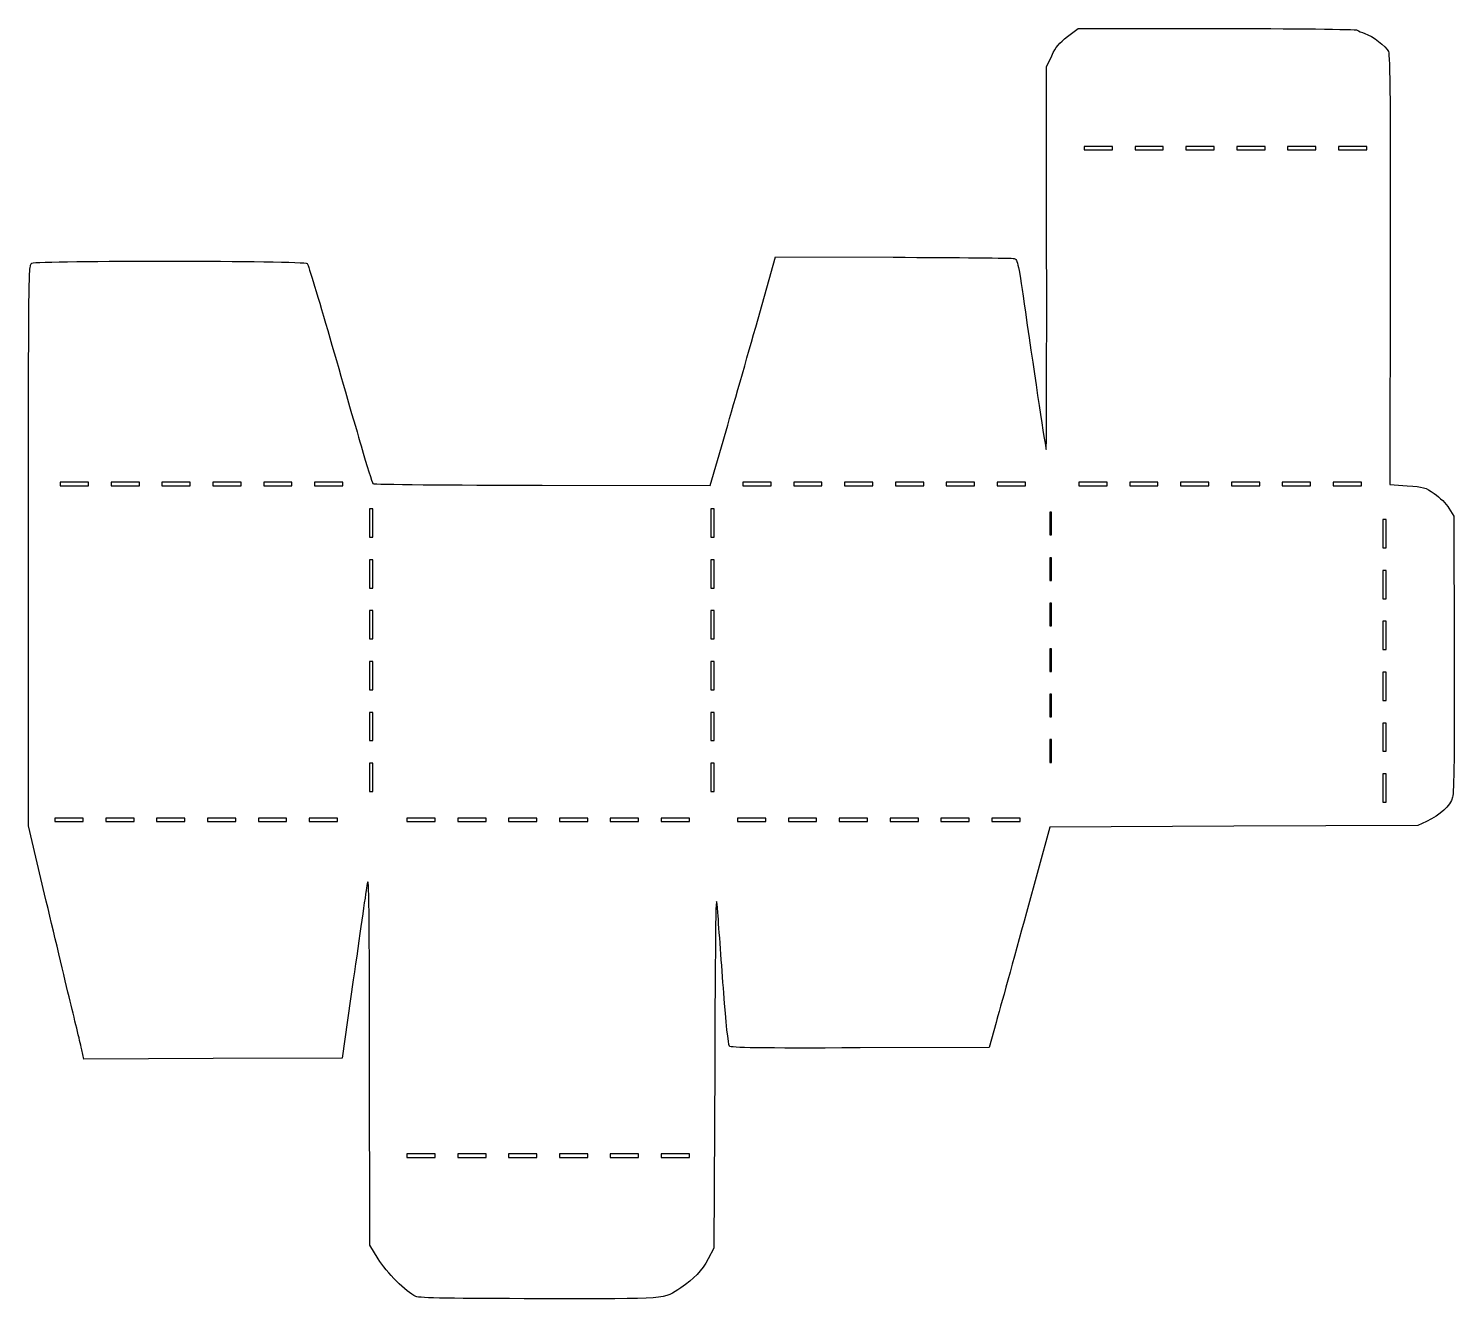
# Model space of a CAD drawing. Header units: centimetres. Extents: x -9.9 to 10, y -8.9 to 8.9.
import ezdxf

# ---------------------------------------------------------------- set-up
doc = ezdxf.new("R2010")
doc.units = ezdxf.units.CM
doc.header["$MEASUREMENT"] = 0
doc.layers.add('Layer 1', color=7, linetype='Continuous')

msp = doc.modelspace()

# ---------------------------------------------------------------- linework, layer by layer
at = {"layer": 'Layer 1', "color": 40, "lineweight": 25}
for points, knots in [([(6.63492, 8.86688), (6.63492, 8.86688), (4.69933, 8.86606), (4.69933, 8.86606), (4.69933, 8.86606), (4.69933, 8.86606), (4.5505, 8.75361), (4.5505, 8.75361), (4.5505, 8.75361), (4.4337, 8.66542), (4.38672, 8.60844), (4.32974, 8.48737), (4.32974, 8.48737), (4.32974, 8.48737), (4.25781, 8.33358), (4.25781, 8.33358), (4.25781, 8.33358), (4.25781, 8.33358), (4.25946, 5.64228), (4.25946, 5.64228), (4.25946, 5.64228), (4.26073, 4.16206), (4.2578, 2.96771), (4.25202, 2.98817), (4.25202, 2.98817), (4.23866, 3.03546), (4.10084, 3.9503), (3.96346, 4.90558), (3.96346, 4.90558), (3.86624, 5.58152), (3.85309, 5.64567), (3.80719, 5.65633), (3.80719, 5.65633), (3.77959, 5.66274), (3.01911, 5.67039), (2.11716, 5.67369), (2.11716, 5.67369), (2.11716, 5.67369), (0.47674, 5.67948), (0.47674, 5.67948), (0.47674, 5.67948), (0.47674, 5.67948), (0.19976, 4.6997), (0.19976, 4.6997), (0.19976, 4.6997), (0.04711, 4.16082), (-0.15845, 3.44333), (-0.25665, 3.10476), (-0.25665, 3.10476), (-0.25665, 3.10476), (-0.43524, 2.48877), (-0.43524, 2.48877), (-0.43524, 2.48877), (-0.43524, 2.48877), (-2.77846, 2.49125), (-2.77846, 2.49125), (-2.77846, 2.49125), (-4.06733, 2.49251), (-5.13067, 2.50273), (-5.14152, 2.51358), (-5.14152, 2.51358), (-5.15236, 2.52443), (-5.22728, 2.76071), (-5.30771, 3.03944), (-5.30771, 3.03944), (-5.38814, 3.31816), (-5.58421, 3.99834), (-5.74344, 4.55087), (-5.74344, 4.55087), (-5.90268, 5.10339), (-6.04434, 5.56982), (-6.05846, 5.58688), (-6.05846, 5.58688), (-6.09202, 5.6274), (-9.82445, 5.63221), (-9.89988, 5.59184), (-9.89988, 5.59184), (-9.94701, 5.56662), (-9.94784, 5.49684), (-9.94784, 1.65037), (-9.94784, 1.65037), (-9.94784, 1.65037), (-9.94784, -2.26629), (-9.94784, -2.26629), (-9.94784, -2.26629), (-9.94784, -2.26629), (-9.72294, -3.21713), (-9.72294, -3.21713), (-9.72294, -3.21713), (-9.59934, -3.74009), (-9.43926, -4.41355), (-9.36658, -4.71368), (-9.36658, -4.71368), (-9.2939, -5.01382), (-9.22026, -5.31749), (-9.2037, -5.3892), (-9.2037, -5.3892), (-9.2037, -5.3892), (-9.17393, -5.51983), (-9.17393, -5.51983), (-9.17393, -5.51983), (-9.17393, -5.51983), (-7.37229, -5.51322), (-7.37229, -5.51322), (-7.37229, -5.51322), (-7.37229, -5.51322), (-5.57064, -5.50743), (-5.57064, -5.50743), (-5.57064, -5.50743), (-5.57064, -5.50743), (-5.41602, -4.41603), (-5.41602, -4.41603), (-5.41602, -4.41603), (-5.331, -3.81575), (-5.24582, -3.22416), (-5.22668, -3.10138), (-5.22668, -3.10138), (-5.19552, -2.90151), (-5.19156, -3.15248), (-5.18865, -5.49834), (-5.18865, -5.49834), (-5.18865, -5.49834), (-5.18534, -8.11854), (-5.18534, -8.11854), (-5.18534, -8.11854), (-5.18534, -8.11854), (-5.06876, -8.30871), (-5.06876, -8.30871), (-5.06876, -8.30871), (-4.95204, -8.49973), (-4.67796, -8.77456), (-4.5429, -8.83539), (-4.5429, -8.83539), (-4.496, -8.85652), (-4.02644, -8.86452), (-2.81318, -8.86599), (-2.81318, -8.86599), (-0.98094, -8.8682), (-1.08925, -8.87669), (-0.84535, -8.71302), (-0.84535, -8.71302), (-0.66384, -8.59123), (-0.54781, -8.46904), (-0.46418, -8.31036), (-0.46418, -8.31036), (-0.46418, -8.31036), (-0.38563, -8.16153), (-0.38563, -8.16153), (-0.38563, -8.16153), (-0.38563, -8.16153), (-0.37323, -5.60665), (-0.37323, -5.60665), (-0.37323, -5.60665), (-0.36195, -3.28283), (-0.35779, -3.0899), (-0.32941, -3.47345), (-0.32941, -3.47345), (-0.31225, -3.70537), (-0.27487, -4.21325), (-0.2459, -4.60206), (-0.2459, -4.60206), (-0.21693, -4.99087), (-0.18178, -5.32245), (-0.16818, -5.33959), (-0.16818, -5.33959), (-0.14866, -5.36421), (0.23466, -5.36942), (1.65662, -5.36439), (1.65662, -5.36439), (1.65662, -5.36439), (3.45744, -5.3586), (3.45744, -5.3586), (3.45744, -5.3586), (3.45744, -5.3586), (3.55418, -5.01134), (3.55418, -5.01134), (3.55418, -5.01134), (3.60737, -4.82034), (3.79806, -4.12829), (3.97751, -3.47345), (3.97751, -3.47345), (3.97751, -3.47345), (4.30328, -2.28282), (4.30328, -2.28282), (4.30328, -2.28282), (4.30328, -2.28282), (6.87057, -2.27042), (6.87057, -2.27042), (6.87057, -2.27042), (6.87057, -2.27042), (9.43702, -2.25802), (9.43702, -2.25802), (9.43702, -2.25802), (9.43702, -2.25802), (9.55939, -2.20179), (9.55939, -2.20179), (9.55939, -2.20179), (9.75497, -2.1116), (9.89068, -1.9863), (9.9232, -1.8661), (9.9232, -1.8661), (9.9433, -1.79176), (9.95013, -1.21306), (9.94717, 0.14804), (9.94717, 0.14804), (9.94717, 0.14804), (9.94304, 2.05717), (9.94304, 2.05717), (9.94304, 2.05717), (9.94304, 2.05717), (9.87359, 2.16962), (9.87359, 2.16962), (9.87359, 2.16962), (9.83464, 2.23305), (9.74555, 2.32186), (9.66853, 2.37467), (9.66853, 2.37467), (9.54073, 2.46231), (9.51807, 2.46893), (9.2915, 2.48381), (9.2915, 2.48381), (9.2915, 2.48381), (9.05007, 2.50035), (9.05007, 2.50035), (9.05007, 2.50035), (9.05007, 2.50035), (9.05421, 5.49097), (9.05421, 5.49097), (9.05421, 5.49097), (9.05725, 7.75117), (9.05077, 8.49757), (9.02857, 8.54442), (9.02857, 8.54442), (8.99323, 8.61903), (8.80787, 8.76157), (8.69784, 8.79826), (8.69784, 8.79826), (8.65419, 8.81281), (8.60746, 8.83361), (8.59449, 8.84539), (8.59449, 8.84539), (8.58153, 8.85717), (7.69972, 8.86725), (6.63492, 8.86688)], [0, 0, 0, 0, 0.01612903, 0.01612903, 0.01612903, 0.01612903, 0.03225806, 0.03225806, 0.03225806, 0.03225806, 0.0483871, 0.0483871, 0.0483871, 0.0483871, 0.06451613, 0.06451613, 0.06451613, 0.06451613, 0.08064516, 0.08064516, 0.08064516, 0.08064516, 0.09677419, 0.09677419, 0.09677419, 0.09677419, 0.11290323, 0.11290323, 0.11290323, 0.11290323, 0.12903226, 0.12903226, 0.12903226, 0.12903226, 0.14516129, 0.14516129, 0.14516129, 0.14516129, 0.16129032, 0.16129032, 0.16129032, 0.16129032, 0.17741935, 0.17741935, 0.17741935, 0.17741935, 0.19354839, 0.19354839, 0.19354839, 0.19354839, 0.20967742, 0.20967742, 0.20967742, 0.20967742, 0.22580645, 0.22580645, 0.22580645, 0.22580645, 0.24193548, 0.24193548, 0.24193548, 0.24193548, 0.25806452, 0.25806452, 0.25806452, 0.25806452, 0.27419355, 0.27419355, 0.27419355, 0.27419355, 0.29032258, 0.29032258, 0.29032258, 0.29032258, 0.30645161, 0.30645161, 0.30645161, 0.30645161, 0.32258065, 0.32258065, 0.32258065, 0.32258065, 0.33870968, 0.33870968, 0.33870968, 0.33870968, 0.35483871, 0.35483871, 0.35483871, 0.35483871, 0.37096774, 0.37096774, 0.37096774, 0.37096774, 0.38709677, 0.38709677, 0.38709677, 0.38709677, 0.40322581, 0.40322581, 0.40322581, 0.40322581, 0.41935484, 0.41935484, 0.41935484, 0.41935484, 0.43548387, 0.43548387, 0.43548387, 0.43548387, 0.4516129, 0.4516129, 0.4516129, 0.4516129, 0.46774194, 0.46774194, 0.46774194, 0.46774194, 0.48387097, 0.48387097, 0.48387097, 0.48387097, 0.5, 0.5, 0.5, 0.5, 0.51612903, 0.51612903, 0.51612903, 0.51612903, 0.53225806, 0.53225806, 0.53225806, 0.53225806, 0.5483871, 0.5483871, 0.5483871, 0.5483871, 0.56451613, 0.56451613, 0.56451613, 0.56451613, 0.58064516, 0.58064516, 0.58064516, 0.58064516, 0.59677419, 0.59677419, 0.59677419, 0.59677419, 0.61290323, 0.61290323, 0.61290323, 0.61290323, 0.62903226, 0.62903226, 0.62903226, 0.62903226, 0.64516129, 0.64516129, 0.64516129, 0.64516129, 0.66129032, 0.66129032, 0.66129032, 0.66129032, 0.67741935, 0.67741935, 0.67741935, 0.67741935, 0.69354839, 0.69354839, 0.69354839, 0.69354839, 0.70967742, 0.70967742, 0.70967742, 0.70967742, 0.72580645, 0.72580645, 0.72580645, 0.72580645, 0.74193548, 0.74193548, 0.74193548, 0.74193548, 0.75806452, 0.75806452, 0.75806452, 0.75806452, 0.77419355, 0.77419355, 0.77419355, 0.77419355, 0.79032258, 0.79032258, 0.79032258, 0.79032258, 0.80645161, 0.80645161, 0.80645161, 0.80645161, 0.82258065, 0.82258065, 0.82258065, 0.82258065, 0.83870968, 0.83870968, 0.83870968, 0.83870968, 0.85483871, 0.85483871, 0.85483871, 0.85483871, 0.87096774, 0.87096774, 0.87096774, 0.87096774, 0.88709677, 0.88709677, 0.88709677, 0.88709677, 0.90322581, 0.90322581, 0.90322581, 0.90322581, 0.91935484, 0.91935484, 0.91935484, 0.91935484, 0.93548387, 0.93548387, 0.93548387, 0.93548387, 0.9516129, 0.9516129, 0.9516129, 0.9516129, 0.96774194, 0.96774194, 0.96774194, 0.96774194, 1, 1, 1, 1]), ([(4.78201, 7.21985), (4.78201, 7.21985), (5.17641, 7.21985), (5.17641, 7.21985), (5.17641, 7.21985), (5.17641, 7.21985), (5.17641, 7.1719), (5.17641, 7.1719), (5.17641, 7.1719), (5.17641, 7.1719), (4.78201, 7.1719), (4.78201, 7.1719), (4.78201, 7.1719), (4.78201, 7.1719), (4.78201, 7.21985), (4.78201, 7.21985)], [0, 0, 0, 0, 0.2, 0.2, 0.2, 0.2, 0.4, 0.4, 0.4, 0.4, 0.6, 0.6, 0.6, 0.6, 1, 1, 1, 1]), ([(5.49225, 7.21985), (5.49225, 7.21985), (5.88665, 7.21985), (5.88665, 7.21985), (5.88665, 7.21985), (5.88665, 7.21985), (5.88665, 7.1719), (5.88665, 7.1719), (5.88665, 7.1719), (5.88665, 7.1719), (5.49225, 7.1719), (5.49225, 7.1719), (5.49225, 7.1719), (5.49225, 7.1719), (5.49225, 7.21985), (5.49225, 7.21985)], [0, 0, 0, 0, 0.2, 0.2, 0.2, 0.2, 0.4, 0.4, 0.4, 0.4, 0.6, 0.6, 0.6, 0.6, 1, 1, 1, 1]), ([(6.20167, 7.21985), (6.20167, 7.21985), (6.59606, 7.21985), (6.59606, 7.21985), (6.59606, 7.21985), (6.59606, 7.21985), (6.59606, 7.1719), (6.59606, 7.1719), (6.59606, 7.1719), (6.59606, 7.1719), (6.20167, 7.1719), (6.20167, 7.1719), (6.20167, 7.1719), (6.20167, 7.1719), (6.20167, 7.21985), (6.20167, 7.21985)], [0, 0, 0, 0, 0.2, 0.2, 0.2, 0.2, 0.4, 0.4, 0.4, 0.4, 0.6, 0.6, 0.6, 0.6, 1, 1, 1, 1]), ([(6.91191, 7.21985), (6.91191, 7.21985), (7.3063, 7.21985), (7.3063, 7.21985), (7.3063, 7.21985), (7.3063, 7.21985), (7.3063, 7.1719), (7.3063, 7.1719), (7.3063, 7.1719), (7.3063, 7.1719), (6.91191, 7.1719), (6.91191, 7.1719), (6.91191, 7.1719), (6.91191, 7.1719), (6.91191, 7.21985), (6.91191, 7.21985)], [0, 0, 0, 0, 0.2, 0.2, 0.2, 0.2, 0.4, 0.4, 0.4, 0.4, 0.6, 0.6, 0.6, 0.6, 1, 1, 1, 1]), ([(7.62132, 7.21985), (7.62132, 7.21985), (8.01572, 7.21985), (8.01572, 7.21985), (8.01572, 7.21985), (8.01572, 7.21985), (8.01572, 7.1719), (8.01572, 7.1719), (8.01572, 7.1719), (8.01572, 7.1719), (7.62132, 7.1719), (7.62132, 7.1719), (7.62132, 7.1719), (7.62132, 7.1719), (7.62132, 7.21985), (7.62132, 7.21985)], [0, 0, 0, 0, 0.2, 0.2, 0.2, 0.2, 0.4, 0.4, 0.4, 0.4, 0.6, 0.6, 0.6, 0.6, 1, 1, 1, 1]), ([(8.33156, 7.21985), (8.33156, 7.21985), (8.72596, 7.21985), (8.72596, 7.21985), (8.72596, 7.21985), (8.72596, 7.21985), (8.72596, 7.1719), (8.72596, 7.1719), (8.72596, 7.1719), (8.72596, 7.1719), (8.33156, 7.1719), (8.33156, 7.1719), (8.33156, 7.1719), (8.33156, 7.1719), (8.33156, 7.21985), (8.33156, 7.21985)], [0, 0, 0, 0, 0.2, 0.2, 0.2, 0.2, 0.4, 0.4, 0.4, 0.4, 0.6, 0.6, 0.6, 0.6, 1, 1, 1, 1]), ([(-9.50549, 2.53177), (-9.50549, 2.53177), (-9.11109, 2.53177), (-9.11109, 2.53177), (-9.11109, 2.53177), (-9.11109, 2.53177), (-9.11109, 2.48381), (-9.11109, 2.48381), (-9.11109, 2.48381), (-9.11109, 2.48381), (-9.50549, 2.48381), (-9.50549, 2.48381), (-9.50549, 2.48381), (-9.50549, 2.48381), (-9.50549, 2.53177), (-9.50549, 2.53177)], [0, 0, 0, 0, 0.2, 0.2, 0.2, 0.2, 0.4, 0.4, 0.4, 0.4, 0.6, 0.6, 0.6, 0.6, 1, 1, 1, 1]), ([(-8.79525, 2.53177), (-8.79525, 2.53177), (-8.40085, 2.53177), (-8.40085, 2.53177), (-8.40085, 2.53177), (-8.40085, 2.53177), (-8.40085, 2.48381), (-8.40085, 2.48381), (-8.40085, 2.48381), (-8.40085, 2.48381), (-8.79525, 2.48381), (-8.79525, 2.48381), (-8.79525, 2.48381), (-8.79525, 2.48381), (-8.79525, 2.53177), (-8.79525, 2.53177)], [0, 0, 0, 0, 0.2, 0.2, 0.2, 0.2, 0.4, 0.4, 0.4, 0.4, 0.6, 0.6, 0.6, 0.6, 1, 1, 1, 1]), ([(-8.08583, 2.53177), (-8.08583, 2.53177), (-7.69144, 2.53177), (-7.69144, 2.53177), (-7.69144, 2.53177), (-7.69144, 2.53177), (-7.69144, 2.48381), (-7.69144, 2.48381), (-7.69144, 2.48381), (-7.69144, 2.48381), (-8.08583, 2.48381), (-8.08583, 2.48381), (-8.08583, 2.48381), (-8.08583, 2.48381), (-8.08583, 2.53177), (-8.08583, 2.53177)], [0, 0, 0, 0, 0.2, 0.2, 0.2, 0.2, 0.4, 0.4, 0.4, 0.4, 0.6, 0.6, 0.6, 0.6, 1, 1, 1, 1]), ([(-7.37559, 2.53177), (-7.37559, 2.53177), (-6.9812, 2.53177), (-6.9812, 2.53177), (-6.9812, 2.53177), (-6.9812, 2.53177), (-6.9812, 2.48381), (-6.9812, 2.48381), (-6.9812, 2.48381), (-6.9812, 2.48381), (-7.37559, 2.48381), (-7.37559, 2.48381), (-7.37559, 2.48381), (-7.37559, 2.48381), (-7.37559, 2.53177), (-7.37559, 2.53177)], [0, 0, 0, 0, 0.2, 0.2, 0.2, 0.2, 0.4, 0.4, 0.4, 0.4, 0.6, 0.6, 0.6, 0.6, 1, 1, 1, 1]), ([(-6.66618, 2.53177), (-6.66618, 2.53177), (-6.27178, 2.53177), (-6.27178, 2.53177), (-6.27178, 2.53177), (-6.27178, 2.53177), (-6.27178, 2.48381), (-6.27178, 2.48381), (-6.27178, 2.48381), (-6.27178, 2.48381), (-6.66618, 2.48381), (-6.66618, 2.48381), (-6.66618, 2.48381), (-6.66618, 2.48381), (-6.66618, 2.53177), (-6.66618, 2.53177)], [0, 0, 0, 0, 0.2, 0.2, 0.2, 0.2, 0.4, 0.4, 0.4, 0.4, 0.6, 0.6, 0.6, 0.6, 1, 1, 1, 1]), ([(-5.95594, 2.53177), (-5.95594, 2.53177), (-5.56154, 2.53177), (-5.56154, 2.53177), (-5.56154, 2.53177), (-5.56154, 2.53177), (-5.56154, 2.48381), (-5.56154, 2.48381), (-5.56154, 2.48381), (-5.56154, 2.48381), (-5.95594, 2.48381), (-5.95594, 2.48381), (-5.95594, 2.48381), (-5.95594, 2.48381), (-5.95594, 2.53177), (-5.95594, 2.53177)], [0, 0, 0, 0, 0.2, 0.2, 0.2, 0.2, 0.4, 0.4, 0.4, 0.4, 0.6, 0.6, 0.6, 0.6, 1, 1, 1, 1]), ([(0.01951, 2.53177), (0.01951, 2.53177), (0.41391, 2.53177), (0.41391, 2.53177), (0.41391, 2.53177), (0.41391, 2.53177), (0.41391, 2.48381), (0.41391, 2.48381), (0.41391, 2.48381), (0.41391, 2.48381), (0.01951, 2.48381), (0.01951, 2.48381), (0.01951, 2.48381), (0.01951, 2.48381), (0.01951, 2.53177), (0.01951, 2.53177)], [0, 0, 0, 0, 0.2, 0.2, 0.2, 0.2, 0.4, 0.4, 0.4, 0.4, 0.6, 0.6, 0.6, 0.6, 1, 1, 1, 1]), ([(0.72975, 2.53177), (0.72975, 2.53177), (1.12415, 2.53177), (1.12415, 2.53177), (1.12415, 2.53177), (1.12415, 2.53177), (1.12415, 2.48381), (1.12415, 2.48381), (1.12415, 2.48381), (1.12415, 2.48381), (0.72975, 2.48381), (0.72975, 2.48381), (0.72975, 2.48381), (0.72975, 2.48381), (0.72975, 2.53177), (0.72975, 2.53177)], [0, 0, 0, 0, 0.2, 0.2, 0.2, 0.2, 0.4, 0.4, 0.4, 0.4, 0.6, 0.6, 0.6, 0.6, 1, 1, 1, 1]), ([(1.43917, 2.53177), (1.43917, 2.53177), (1.83356, 2.53177), (1.83356, 2.53177), (1.83356, 2.53177), (1.83356, 2.53177), (1.83356, 2.48381), (1.83356, 2.48381), (1.83356, 2.48381), (1.83356, 2.48381), (1.43917, 2.48381), (1.43917, 2.48381), (1.43917, 2.48381), (1.43917, 2.48381), (1.43917, 2.53177), (1.43917, 2.53177)], [0, 0, 0, 0, 0.2, 0.2, 0.2, 0.2, 0.4, 0.4, 0.4, 0.4, 0.6, 0.6, 0.6, 0.6, 1, 1, 1, 1]), ([(2.14941, 2.53177), (2.14941, 2.53177), (2.5438, 2.53177), (2.5438, 2.53177), (2.5438, 2.53177), (2.5438, 2.53177), (2.5438, 2.48381), (2.5438, 2.48381), (2.5438, 2.48381), (2.5438, 2.48381), (2.14941, 2.48381), (2.14941, 2.48381), (2.14941, 2.48381), (2.14941, 2.48381), (2.14941, 2.53177), (2.14941, 2.53177)], [0, 0, 0, 0, 0.2, 0.2, 0.2, 0.2, 0.4, 0.4, 0.4, 0.4, 0.6, 0.6, 0.6, 0.6, 1, 1, 1, 1]), ([(2.85882, 2.53177), (2.85882, 2.53177), (3.25322, 2.53177), (3.25322, 2.53177), (3.25322, 2.53177), (3.25322, 2.53177), (3.25322, 2.48381), (3.25322, 2.48381), (3.25322, 2.48381), (3.25322, 2.48381), (2.85882, 2.48381), (2.85882, 2.48381), (2.85882, 2.48381), (2.85882, 2.48381), (2.85882, 2.53177), (2.85882, 2.53177)], [0, 0, 0, 0, 0.2, 0.2, 0.2, 0.2, 0.4, 0.4, 0.4, 0.4, 0.6, 0.6, 0.6, 0.6, 1, 1, 1, 1]), ([(3.56906, 2.53177), (3.56906, 2.53177), (3.96346, 2.53177), (3.96346, 2.53177), (3.96346, 2.53177), (3.96346, 2.53177), (3.96346, 2.48381), (3.96346, 2.48381), (3.96346, 2.48381), (3.96346, 2.48381), (3.56906, 2.48381), (3.56906, 2.48381), (3.56906, 2.48381), (3.56906, 2.48381), (3.56906, 2.53177), (3.56906, 2.53177)], [0, 0, 0, 0, 0.2, 0.2, 0.2, 0.2, 0.4, 0.4, 0.4, 0.4, 0.6, 0.6, 0.6, 0.6, 1, 1, 1, 1]), ([(4.7076, 2.53177), (4.7076, 2.53177), (5.10199, 2.53177), (5.10199, 2.53177), (5.10199, 2.53177), (5.10199, 2.53177), (5.10199, 2.48381), (5.10199, 2.48381), (5.10199, 2.48381), (5.10199, 2.48381), (4.7076, 2.48381), (4.7076, 2.48381), (4.7076, 2.48381), (4.7076, 2.48381), (4.7076, 2.53177), (4.7076, 2.53177)], [0, 0, 0, 0, 0.2, 0.2, 0.2, 0.2, 0.4, 0.4, 0.4, 0.4, 0.6, 0.6, 0.6, 0.6, 1, 1, 1, 1]), ([(5.41784, 2.53177), (5.41784, 2.53177), (5.81223, 2.53177), (5.81223, 2.53177), (5.81223, 2.53177), (5.81223, 2.53177), (5.81223, 2.48381), (5.81223, 2.48381), (5.81223, 2.48381), (5.81223, 2.48381), (5.41784, 2.48381), (5.41784, 2.48381), (5.41784, 2.48381), (5.41784, 2.48381), (5.41784, 2.53177), (5.41784, 2.53177)], [0, 0, 0, 0, 0.2, 0.2, 0.2, 0.2, 0.4, 0.4, 0.4, 0.4, 0.6, 0.6, 0.6, 0.6, 1, 1, 1, 1]), ([(6.12725, 2.53177), (6.12725, 2.53177), (6.52165, 2.53177), (6.52165, 2.53177), (6.52165, 2.53177), (6.52165, 2.53177), (6.52165, 2.48381), (6.52165, 2.48381), (6.52165, 2.48381), (6.52165, 2.48381), (6.12725, 2.48381), (6.12725, 2.48381), (6.12725, 2.48381), (6.12725, 2.48381), (6.12725, 2.53177), (6.12725, 2.53177)], [0, 0, 0, 0, 0.2, 0.2, 0.2, 0.2, 0.4, 0.4, 0.4, 0.4, 0.6, 0.6, 0.6, 0.6, 1, 1, 1, 1]), ([(6.83749, 2.53177), (6.83749, 2.53177), (7.23189, 2.53177), (7.23189, 2.53177), (7.23189, 2.53177), (7.23189, 2.53177), (7.23189, 2.48381), (7.23189, 2.48381), (7.23189, 2.48381), (7.23189, 2.48381), (6.83749, 2.48381), (6.83749, 2.48381), (6.83749, 2.48381), (6.83749, 2.48381), (6.83749, 2.53177), (6.83749, 2.53177)], [0, 0, 0, 0, 0.2, 0.2, 0.2, 0.2, 0.4, 0.4, 0.4, 0.4, 0.6, 0.6, 0.6, 0.6, 1, 1, 1, 1]), ([(7.54691, 2.53177), (7.54691, 2.53177), (7.9413, 2.53177), (7.9413, 2.53177), (7.9413, 2.53177), (7.9413, 2.53177), (7.9413, 2.48381), (7.9413, 2.48381), (7.9413, 2.48381), (7.9413, 2.48381), (7.54691, 2.48381), (7.54691, 2.48381), (7.54691, 2.48381), (7.54691, 2.48381), (7.54691, 2.53177), (7.54691, 2.53177)], [0, 0, 0, 0, 0.2, 0.2, 0.2, 0.2, 0.4, 0.4, 0.4, 0.4, 0.6, 0.6, 0.6, 0.6, 1, 1, 1, 1]), ([(8.25715, 2.53177), (8.25715, 2.53177), (8.65154, 2.53177), (8.65154, 2.53177), (8.65154, 2.53177), (8.65154, 2.53177), (8.65154, 2.48381), (8.65154, 2.48381), (8.65154, 2.48381), (8.65154, 2.48381), (8.25715, 2.48381), (8.25715, 2.48381), (8.25715, 2.48381), (8.25715, 2.48381), (8.25715, 2.53177), (8.25715, 2.53177)], [0, 0, 0, 0, 0.2, 0.2, 0.2, 0.2, 0.4, 0.4, 0.4, 0.4, 0.6, 0.6, 0.6, 0.6, 1, 1, 1, 1]), ([(-5.18947, 2.1597), (-5.18947, 2.1597), (-5.14152, 2.1597), (-5.14152, 2.1597), (-5.14152, 2.1597), (-5.14152, 2.1597), (-5.14152, 1.7653), (-5.14152, 1.7653), (-5.14152, 1.7653), (-5.14152, 1.7653), (-5.18947, 1.7653), (-5.18947, 1.7653), (-5.18947, 1.7653), (-5.18947, 1.7653), (-5.18947, 2.1597), (-5.18947, 2.1597)], [0, 0, 0, 0, 0.2, 0.2, 0.2, 0.2, 0.4, 0.4, 0.4, 0.4, 0.6, 0.6, 0.6, 0.6, 1, 1, 1, 1]), ([(-0.42697, 2.1597), (-0.42697, 2.1597), (-0.37902, 2.1597), (-0.37902, 2.1597), (-0.37902, 2.1597), (-0.37902, 2.1597), (-0.37902, 1.7653), (-0.37902, 1.7653), (-0.37902, 1.7653), (-0.37902, 1.7653), (-0.42697, 1.7653), (-0.42697, 1.7653), (-0.42697, 1.7653), (-0.42697, 1.7653), (-0.42697, 2.1597), (-0.42697, 2.1597)], [0, 0, 0, 0, 0.2, 0.2, 0.2, 0.2, 0.4, 0.4, 0.4, 0.4, 0.6, 0.6, 0.6, 0.6, 1, 1, 1, 1]), ([(4.30163, 2.11422), (4.30163, 2.11422), (4.32809, 2.11422), (4.32809, 2.11422), (4.32809, 2.11422), (4.32809, 2.11422), (4.32809, 1.79672), (4.32809, 1.79672), (4.32809, 1.79672), (4.32809, 1.79672), (4.30163, 1.79672), (4.30163, 1.79672), (4.30163, 1.79672), (4.30163, 1.79672), (4.30163, 2.11422), (4.30163, 2.11422)], [0, 0, 0, 0, 0.2, 0.2, 0.2, 0.2, 0.4, 0.4, 0.4, 0.4, 0.6, 0.6, 0.6, 0.6, 1, 1, 1, 1]), ([(8.9492, 2.01087), (8.9492, 2.01087), (8.99715, 2.01087), (8.99715, 2.01087), (8.99715, 2.01087), (8.99715, 2.01087), (8.99715, 1.61647), (8.99715, 1.61647), (8.99715, 1.61647), (8.99715, 1.61647), (8.9492, 1.61647), (8.9492, 1.61647), (8.9492, 1.61647), (8.9492, 1.61647), (8.9492, 2.01087), (8.9492, 2.01087)], [0, 0, 0, 0, 0.2, 0.2, 0.2, 0.2, 0.4, 0.4, 0.4, 0.4, 0.6, 0.6, 0.6, 0.6, 1, 1, 1, 1]), ([(-5.18947, 1.44946), (-5.18947, 1.44946), (-5.14152, 1.44946), (-5.14152, 1.44946), (-5.14152, 1.44946), (-5.14152, 1.44946), (-5.14152, 1.05506), (-5.14152, 1.05506), (-5.14152, 1.05506), (-5.14152, 1.05506), (-5.18947, 1.05506), (-5.18947, 1.05506), (-5.18947, 1.05506), (-5.18947, 1.05506), (-5.18947, 1.44946), (-5.18947, 1.44946)], [0, 0, 0, 0, 0.2, 0.2, 0.2, 0.2, 0.4, 0.4, 0.4, 0.4, 0.6, 0.6, 0.6, 0.6, 1, 1, 1, 1]), ([(-0.42697, 1.44946), (-0.42697, 1.44946), (-0.37902, 1.44946), (-0.37902, 1.44946), (-0.37902, 1.44946), (-0.37902, 1.44946), (-0.37902, 1.05506), (-0.37902, 1.05506), (-0.37902, 1.05506), (-0.37902, 1.05506), (-0.42697, 1.05506), (-0.42697, 1.05506), (-0.42697, 1.05506), (-0.42697, 1.05506), (-0.42697, 1.44946), (-0.42697, 1.44946)], [0, 0, 0, 0, 0.2, 0.2, 0.2, 0.2, 0.4, 0.4, 0.4, 0.4, 0.6, 0.6, 0.6, 0.6, 1, 1, 1, 1]), ([(4.30163, 1.47922), (4.30163, 1.47922), (4.32809, 1.47922), (4.32809, 1.47922), (4.32809, 1.47922), (4.32809, 1.47922), (4.32809, 1.16172), (4.32809, 1.16172), (4.32809, 1.16172), (4.32809, 1.16172), (4.30163, 1.16172), (4.30163, 1.16172), (4.30163, 1.16172), (4.30163, 1.16172), (4.30163, 1.47922), (4.30163, 1.47922)], [0, 0, 0, 0, 0.2, 0.2, 0.2, 0.2, 0.4, 0.4, 0.4, 0.4, 0.6, 0.6, 0.6, 0.6, 1, 1, 1, 1]), ([(8.9492, 1.30063), (8.9492, 1.30063), (8.99715, 1.30063), (8.99715, 1.30063), (8.99715, 1.30063), (8.99715, 1.30063), (8.99715, 0.90623), (8.99715, 0.90623), (8.99715, 0.90623), (8.99715, 0.90623), (8.9492, 0.90623), (8.9492, 0.90623), (8.9492, 0.90623), (8.9492, 0.90623), (8.9492, 1.30063), (8.9492, 1.30063)], [0, 0, 0, 0, 0.2, 0.2, 0.2, 0.2, 0.4, 0.4, 0.4, 0.4, 0.6, 0.6, 0.6, 0.6, 1, 1, 1, 1]), ([(4.30163, 0.84422), (4.30163, 0.84422), (4.32809, 0.84422), (4.32809, 0.84422), (4.32809, 0.84422), (4.32809, 0.84422), (4.32809, 0.52672), (4.32809, 0.52672), (4.32809, 0.52672), (4.32809, 0.52672), (4.30163, 0.52672), (4.30163, 0.52672), (4.30163, 0.52672), (4.30163, 0.52672), (4.30163, 0.84422), (4.30163, 0.84422)], [0, 0, 0, 0, 0.2, 0.2, 0.2, 0.2, 0.4, 0.4, 0.4, 0.4, 0.6, 0.6, 0.6, 0.6, 1, 1, 1, 1]), ([(-5.18947, 0.74004), (-5.18947, 0.74004), (-5.14152, 0.74004), (-5.14152, 0.74004), (-5.14152, 0.74004), (-5.14152, 0.74004), (-5.14152, 0.34565), (-5.14152, 0.34565), (-5.14152, 0.34565), (-5.14152, 0.34565), (-5.18947, 0.34565), (-5.18947, 0.34565), (-5.18947, 0.34565), (-5.18947, 0.34565), (-5.18947, 0.74004), (-5.18947, 0.74004)], [0, 0, 0, 0, 0.2, 0.2, 0.2, 0.2, 0.4, 0.4, 0.4, 0.4, 0.6, 0.6, 0.6, 0.6, 1, 1, 1, 1]), ([(-0.42697, 0.74004), (-0.42697, 0.74004), (-0.37902, 0.74004), (-0.37902, 0.74004), (-0.37902, 0.74004), (-0.37902, 0.74004), (-0.37902, 0.34565), (-0.37902, 0.34565), (-0.37902, 0.34565), (-0.37902, 0.34565), (-0.42697, 0.34565), (-0.42697, 0.34565), (-0.42697, 0.34565), (-0.42697, 0.34565), (-0.42697, 0.74004), (-0.42697, 0.74004)], [0, 0, 0, 0, 0.2, 0.2, 0.2, 0.2, 0.4, 0.4, 0.4, 0.4, 0.6, 0.6, 0.6, 0.6, 1, 1, 1, 1]), ([(8.9492, 0.59121), (8.9492, 0.59121), (8.99715, 0.59121), (8.99715, 0.59121), (8.99715, 0.59121), (8.99715, 0.59121), (8.99715, 0.19682), (8.99715, 0.19682), (8.99715, 0.19682), (8.99715, 0.19682), (8.9492, 0.19682), (8.9492, 0.19682), (8.9492, 0.19682), (8.9492, 0.19682), (8.9492, 0.59121), (8.9492, 0.59121)], [0, 0, 0, 0, 0.2, 0.2, 0.2, 0.2, 0.4, 0.4, 0.4, 0.4, 0.6, 0.6, 0.6, 0.6, 1, 1, 1, 1]), ([(4.30163, 0.20922), (4.30163, 0.20922), (4.32809, 0.20922), (4.32809, 0.20922), (4.32809, 0.20922), (4.32809, 0.20922), (4.32809, -0.10828), (4.32809, -0.10828), (4.32809, -0.10828), (4.32809, -0.10828), (4.30163, -0.10828), (4.30163, -0.10828), (4.30163, -0.10828), (4.30163, -0.10828), (4.30163, 0.20922), (4.30163, 0.20922)], [0, 0, 0, 0, 0.2, 0.2, 0.2, 0.2, 0.4, 0.4, 0.4, 0.4, 0.6, 0.6, 0.6, 0.6, 1, 1, 1, 1]), ([(-5.18947, 0.0298), (-5.18947, 0.0298), (-5.14152, 0.0298), (-5.14152, 0.0298), (-5.14152, 0.0298), (-5.14152, 0.0298), (-5.14152, -0.36459), (-5.14152, -0.36459), (-5.14152, -0.36459), (-5.14152, -0.36459), (-5.18947, -0.36459), (-5.18947, -0.36459), (-5.18947, -0.36459), (-5.18947, -0.36459), (-5.18947, 0.0298), (-5.18947, 0.0298)], [0, 0, 0, 0, 0.2, 0.2, 0.2, 0.2, 0.4, 0.4, 0.4, 0.4, 0.6, 0.6, 0.6, 0.6, 1, 1, 1, 1]), ([(-0.42697, 0.0298), (-0.42697, 0.0298), (-0.37902, 0.0298), (-0.37902, 0.0298), (-0.37902, 0.0298), (-0.37902, 0.0298), (-0.37902, -0.36459), (-0.37902, -0.36459), (-0.37902, -0.36459), (-0.37902, -0.36459), (-0.42697, -0.36459), (-0.42697, -0.36459), (-0.42697, -0.36459), (-0.42697, -0.36459), (-0.42697, 0.0298), (-0.42697, 0.0298)], [0, 0, 0, 0, 0.2, 0.2, 0.2, 0.2, 0.4, 0.4, 0.4, 0.4, 0.6, 0.6, 0.6, 0.6, 1, 1, 1, 1]), ([(8.9492, -0.11903), (8.9492, -0.11903), (8.99715, -0.11903), (8.99715, -0.11903), (8.99715, -0.11903), (8.99715, -0.11903), (8.99715, -0.51342), (8.99715, -0.51342), (8.99715, -0.51342), (8.99715, -0.51342), (8.9492, -0.51342), (8.9492, -0.51342), (8.9492, -0.51342), (8.9492, -0.51342), (8.9492, -0.11903), (8.9492, -0.11903)], [0, 0, 0, 0, 0.2, 0.2, 0.2, 0.2, 0.4, 0.4, 0.4, 0.4, 0.6, 0.6, 0.6, 0.6, 1, 1, 1, 1]), ([(4.30163, -0.42578), (4.30163, -0.42578), (4.32809, -0.42578), (4.32809, -0.42578), (4.32809, -0.42578), (4.32809, -0.42578), (4.32809, -0.74328), (4.32809, -0.74328), (4.32809, -0.74328), (4.32809, -0.74328), (4.30163, -0.74328), (4.30163, -0.74328), (4.30163, -0.74328), (4.30163, -0.74328), (4.30163, -0.42578), (4.30163, -0.42578)], [0, 0, 0, 0, 0.2, 0.2, 0.2, 0.2, 0.4, 0.4, 0.4, 0.4, 0.6, 0.6, 0.6, 0.6, 1, 1, 1, 1]), ([(-5.18947, -0.67961), (-5.18947, -0.67961), (-5.14152, -0.67961), (-5.14152, -0.67961), (-5.14152, -0.67961), (-5.14152, -0.67961), (-5.14152, -1.07401), (-5.14152, -1.07401), (-5.14152, -1.07401), (-5.14152, -1.07401), (-5.18947, -1.07401), (-5.18947, -1.07401), (-5.18947, -1.07401), (-5.18947, -1.07401), (-5.18947, -0.67961), (-5.18947, -0.67961)], [0, 0, 0, 0, 0.2, 0.2, 0.2, 0.2, 0.4, 0.4, 0.4, 0.4, 0.6, 0.6, 0.6, 0.6, 1, 1, 1, 1]), ([(-0.42697, -0.67961), (-0.42697, -0.67961), (-0.37902, -0.67961), (-0.37902, -0.67961), (-0.37902, -0.67961), (-0.37902, -0.67961), (-0.37902, -1.07401), (-0.37902, -1.07401), (-0.37902, -1.07401), (-0.37902, -1.07401), (-0.42697, -1.07401), (-0.42697, -1.07401), (-0.42697, -1.07401), (-0.42697, -1.07401), (-0.42697, -0.67961), (-0.42697, -0.67961)], [0, 0, 0, 0, 0.2, 0.2, 0.2, 0.2, 0.4, 0.4, 0.4, 0.4, 0.6, 0.6, 0.6, 0.6, 1, 1, 1, 1]), ([(8.9492, -0.82844), (8.9492, -0.82844), (8.99715, -0.82844), (8.99715, -0.82844), (8.99715, -0.82844), (8.99715, -0.82844), (8.99715, -1.22284), (8.99715, -1.22284), (8.99715, -1.22284), (8.99715, -1.22284), (8.9492, -1.22284), (8.9492, -1.22284), (8.9492, -1.22284), (8.9492, -1.22284), (8.9492, -0.82844), (8.9492, -0.82844)], [0, 0, 0, 0, 0.2, 0.2, 0.2, 0.2, 0.4, 0.4, 0.4, 0.4, 0.6, 0.6, 0.6, 0.6, 1, 1, 1, 1]), ([(4.30163, -1.06078), (4.30163, -1.06078), (4.32809, -1.06078), (4.32809, -1.06078), (4.32809, -1.06078), (4.32809, -1.06078), (4.32809, -1.37828), (4.32809, -1.37828), (4.32809, -1.37828), (4.32809, -1.37828), (4.30163, -1.37828), (4.30163, -1.37828), (4.30163, -1.37828), (4.30163, -1.37828), (4.30163, -1.06078), (4.30163, -1.06078)], [0, 0, 0, 0, 0.2, 0.2, 0.2, 0.2, 0.4, 0.4, 0.4, 0.4, 0.6, 0.6, 0.6, 0.6, 1, 1, 1, 1]), ([(-5.18947, -1.38985), (-5.18947, -1.38985), (-5.14152, -1.38985), (-5.14152, -1.38985), (-5.14152, -1.38985), (-5.14152, -1.38985), (-5.14152, -1.78425), (-5.14152, -1.78425), (-5.14152, -1.78425), (-5.14152, -1.78425), (-5.18947, -1.78425), (-5.18947, -1.78425), (-5.18947, -1.78425), (-5.18947, -1.78425), (-5.18947, -1.38985), (-5.18947, -1.38985)], [0, 0, 0, 0, 0.2, 0.2, 0.2, 0.2, 0.4, 0.4, 0.4, 0.4, 0.6, 0.6, 0.6, 0.6, 1, 1, 1, 1]), ([(-0.42697, -1.38985), (-0.42697, -1.38985), (-0.37902, -1.38985), (-0.37902, -1.38985), (-0.37902, -1.38985), (-0.37902, -1.38985), (-0.37902, -1.78425), (-0.37902, -1.78425), (-0.37902, -1.78425), (-0.37902, -1.78425), (-0.42697, -1.78425), (-0.42697, -1.78425), (-0.42697, -1.78425), (-0.42697, -1.78425), (-0.42697, -1.38985), (-0.42697, -1.38985)], [0, 0, 0, 0, 0.2, 0.2, 0.2, 0.2, 0.4, 0.4, 0.4, 0.4, 0.6, 0.6, 0.6, 0.6, 1, 1, 1, 1]), ([(8.9492, -1.53868), (8.9492, -1.53868), (8.99715, -1.53868), (8.99715, -1.53868), (8.99715, -1.53868), (8.99715, -1.53868), (8.99715, -1.93308), (8.99715, -1.93308), (8.99715, -1.93308), (8.99715, -1.93308), (8.9492, -1.93308), (8.9492, -1.93308), (8.9492, -1.93308), (8.9492, -1.93308), (8.9492, -1.53868), (8.9492, -1.53868)], [0, 0, 0, 0, 0.2, 0.2, 0.2, 0.2, 0.4, 0.4, 0.4, 0.4, 0.6, 0.6, 0.6, 0.6, 1, 1, 1, 1]), ([(-9.5799, -2.15632), (-9.5799, -2.15632), (-9.18551, -2.15632), (-9.18551, -2.15632), (-9.18551, -2.15632), (-9.18551, -2.15632), (-9.18551, -2.20427), (-9.18551, -2.20427), (-9.18551, -2.20427), (-9.18551, -2.20427), (-9.5799, -2.20427), (-9.5799, -2.20427), (-9.5799, -2.20427), (-9.5799, -2.20427), (-9.5799, -2.15632), (-9.5799, -2.15632)], [0, 0, 0, 0, 0.2, 0.2, 0.2, 0.2, 0.4, 0.4, 0.4, 0.4, 0.6, 0.6, 0.6, 0.6, 1, 1, 1, 1]), ([(-8.86966, -2.15632), (-8.86966, -2.15632), (-8.47527, -2.15632), (-8.47527, -2.15632), (-8.47527, -2.15632), (-8.47527, -2.15632), (-8.47527, -2.20427), (-8.47527, -2.20427), (-8.47527, -2.20427), (-8.47527, -2.20427), (-8.86966, -2.20427), (-8.86966, -2.20427), (-8.86966, -2.20427), (-8.86966, -2.20427), (-8.86966, -2.15632), (-8.86966, -2.15632)], [0, 0, 0, 0, 0.2, 0.2, 0.2, 0.2, 0.4, 0.4, 0.4, 0.4, 0.6, 0.6, 0.6, 0.6, 1, 1, 1, 1]), ([(-8.16025, -2.15632), (-8.16025, -2.15632), (-7.76585, -2.15632), (-7.76585, -2.15632), (-7.76585, -2.15632), (-7.76585, -2.15632), (-7.76585, -2.20427), (-7.76585, -2.20427), (-7.76585, -2.20427), (-7.76585, -2.20427), (-8.16025, -2.20427), (-8.16025, -2.20427), (-8.16025, -2.20427), (-8.16025, -2.20427), (-8.16025, -2.15632), (-8.16025, -2.15632)], [0, 0, 0, 0, 0.2, 0.2, 0.2, 0.2, 0.4, 0.4, 0.4, 0.4, 0.6, 0.6, 0.6, 0.6, 1, 1, 1, 1]), ([(-7.45001, -2.15632), (-7.45001, -2.15632), (-7.05561, -2.15632), (-7.05561, -2.15632), (-7.05561, -2.15632), (-7.05561, -2.15632), (-7.05561, -2.20427), (-7.05561, -2.20427), (-7.05561, -2.20427), (-7.05561, -2.20427), (-7.45001, -2.20427), (-7.45001, -2.20427), (-7.45001, -2.20427), (-7.45001, -2.20427), (-7.45001, -2.15632), (-7.45001, -2.15632)], [0, 0, 0, 0, 0.2, 0.2, 0.2, 0.2, 0.4, 0.4, 0.4, 0.4, 0.6, 0.6, 0.6, 0.6, 1, 1, 1, 1]), ([(-6.74059, -2.15632), (-6.74059, -2.15632), (-6.3462, -2.15632), (-6.3462, -2.15632), (-6.3462, -2.15632), (-6.3462, -2.15632), (-6.3462, -2.20427), (-6.3462, -2.20427), (-6.3462, -2.20427), (-6.3462, -2.20427), (-6.74059, -2.20427), (-6.74059, -2.20427), (-6.74059, -2.20427), (-6.74059, -2.20427), (-6.74059, -2.15632), (-6.74059, -2.15632)], [0, 0, 0, 0, 0.2, 0.2, 0.2, 0.2, 0.4, 0.4, 0.4, 0.4, 0.6, 0.6, 0.6, 0.6, 1, 1, 1, 1]), ([(-6.03035, -2.15632), (-6.03035, -2.15632), (-5.63596, -2.15632), (-5.63596, -2.15632), (-5.63596, -2.15632), (-5.63596, -2.15632), (-5.63596, -2.20427), (-5.63596, -2.20427), (-5.63596, -2.20427), (-5.63596, -2.20427), (-6.03035, -2.20427), (-6.03035, -2.20427), (-6.03035, -2.20427), (-6.03035, -2.20427), (-6.03035, -2.15632), (-6.03035, -2.15632)], [0, 0, 0, 0, 0.2, 0.2, 0.2, 0.2, 0.4, 0.4, 0.4, 0.4, 0.6, 0.6, 0.6, 0.6, 1, 1, 1, 1]), ([(-4.66857, -2.15632), (-4.66857, -2.15632), (-4.27418, -2.15632), (-4.27418, -2.15632), (-4.27418, -2.15632), (-4.27418, -2.15632), (-4.27418, -2.20427), (-4.27418, -2.20427), (-4.27418, -2.20427), (-4.27418, -2.20427), (-4.66857, -2.20427), (-4.66857, -2.20427), (-4.66857, -2.20427), (-4.66857, -2.20427), (-4.66857, -2.15632), (-4.66857, -2.15632)], [0, 0, 0, 0, 0.2, 0.2, 0.2, 0.2, 0.4, 0.4, 0.4, 0.4, 0.6, 0.6, 0.6, 0.6, 1, 1, 1, 1]), ([(-3.95833, -2.15632), (-3.95833, -2.15632), (-3.56394, -2.15632), (-3.56394, -2.15632), (-3.56394, -2.15632), (-3.56394, -2.15632), (-3.56394, -2.20427), (-3.56394, -2.20427), (-3.56394, -2.20427), (-3.56394, -2.20427), (-3.95833, -2.20427), (-3.95833, -2.20427), (-3.95833, -2.20427), (-3.95833, -2.20427), (-3.95833, -2.15632), (-3.95833, -2.15632)], [0, 0, 0, 0, 0.2, 0.2, 0.2, 0.2, 0.4, 0.4, 0.4, 0.4, 0.6, 0.6, 0.6, 0.6, 1, 1, 1, 1]), ([(-3.24892, -2.15632), (-3.24892, -2.15632), (-2.85453, -2.15632), (-2.85453, -2.15632), (-2.85453, -2.15632), (-2.85453, -2.15632), (-2.85453, -2.20427), (-2.85453, -2.20427), (-2.85453, -2.20427), (-2.85453, -2.20427), (-3.24892, -2.20427), (-3.24892, -2.20427), (-3.24892, -2.20427), (-3.24892, -2.20427), (-3.24892, -2.15632), (-3.24892, -2.15632)], [0, 0, 0, 0, 0.2, 0.2, 0.2, 0.2, 0.4, 0.4, 0.4, 0.4, 0.6, 0.6, 0.6, 0.6, 1, 1, 1, 1]), ([(-2.53868, -2.15632), (-2.53868, -2.15632), (-2.14428, -2.15632), (-2.14428, -2.15632), (-2.14428, -2.15632), (-2.14428, -2.15632), (-2.14428, -2.20427), (-2.14428, -2.20427), (-2.14428, -2.20427), (-2.14428, -2.20427), (-2.53868, -2.20427), (-2.53868, -2.20427), (-2.53868, -2.20427), (-2.53868, -2.20427), (-2.53868, -2.15632), (-2.53868, -2.15632)], [0, 0, 0, 0, 0.2, 0.2, 0.2, 0.2, 0.4, 0.4, 0.4, 0.4, 0.6, 0.6, 0.6, 0.6, 1, 1, 1, 1]), ([(-1.82926, -2.15632), (-1.82926, -2.15632), (-1.43487, -2.15632), (-1.43487, -2.15632), (-1.43487, -2.15632), (-1.43487, -2.15632), (-1.43487, -2.20427), (-1.43487, -2.20427), (-1.43487, -2.20427), (-1.43487, -2.20427), (-1.82926, -2.20427), (-1.82926, -2.20427), (-1.82926, -2.20427), (-1.82926, -2.20427), (-1.82926, -2.15632), (-1.82926, -2.15632)], [0, 0, 0, 0, 0.2, 0.2, 0.2, 0.2, 0.4, 0.4, 0.4, 0.4, 0.6, 0.6, 0.6, 0.6, 1, 1, 1, 1]), ([(-1.11902, -2.15632), (-1.11902, -2.15632), (-0.72463, -2.15632), (-0.72463, -2.15632), (-0.72463, -2.15632), (-0.72463, -2.15632), (-0.72463, -2.20427), (-0.72463, -2.20427), (-0.72463, -2.20427), (-0.72463, -2.20427), (-1.11902, -2.20427), (-1.11902, -2.20427), (-1.11902, -2.20427), (-1.11902, -2.20427), (-1.11902, -2.15632), (-1.11902, -2.15632)], [0, 0, 0, 0, 0.2, 0.2, 0.2, 0.2, 0.4, 0.4, 0.4, 0.4, 0.6, 0.6, 0.6, 0.6, 1, 1, 1, 1]), ([(-0.0549, -2.15632), (-0.0549, -2.15632), (0.33949, -2.15632), (0.33949, -2.15632), (0.33949, -2.15632), (0.33949, -2.15632), (0.33949, -2.20427), (0.33949, -2.20427), (0.33949, -2.20427), (0.33949, -2.20427), (-0.0549, -2.20427), (-0.0549, -2.20427), (-0.0549, -2.20427), (-0.0549, -2.20427), (-0.0549, -2.15632), (-0.0549, -2.15632)], [0, 0, 0, 0, 0.2, 0.2, 0.2, 0.2, 0.4, 0.4, 0.4, 0.4, 0.6, 0.6, 0.6, 0.6, 1, 1, 1, 1]), ([(0.65534, -2.15632), (0.65534, -2.15632), (1.04973, -2.15632), (1.04973, -2.15632), (1.04973, -2.15632), (1.04973, -2.15632), (1.04973, -2.20427), (1.04973, -2.20427), (1.04973, -2.20427), (1.04973, -2.20427), (0.65534, -2.20427), (0.65534, -2.20427), (0.65534, -2.20427), (0.65534, -2.20427), (0.65534, -2.15632), (0.65534, -2.15632)], [0, 0, 0, 0, 0.2, 0.2, 0.2, 0.2, 0.4, 0.4, 0.4, 0.4, 0.6, 0.6, 0.6, 0.6, 1, 1, 1, 1]), ([(1.36475, -2.15632), (1.36475, -2.15632), (1.75915, -2.15632), (1.75915, -2.15632), (1.75915, -2.15632), (1.75915, -2.15632), (1.75915, -2.20427), (1.75915, -2.20427), (1.75915, -2.20427), (1.75915, -2.20427), (1.36475, -2.20427), (1.36475, -2.20427), (1.36475, -2.20427), (1.36475, -2.20427), (1.36475, -2.15632), (1.36475, -2.15632)], [0, 0, 0, 0, 0.2, 0.2, 0.2, 0.2, 0.4, 0.4, 0.4, 0.4, 0.6, 0.6, 0.6, 0.6, 1, 1, 1, 1]), ([(2.07499, -2.15632), (2.07499, -2.15632), (2.46939, -2.15632), (2.46939, -2.15632), (2.46939, -2.15632), (2.46939, -2.15632), (2.46939, -2.20427), (2.46939, -2.20427), (2.46939, -2.20427), (2.46939, -2.20427), (2.07499, -2.20427), (2.07499, -2.20427), (2.07499, -2.20427), (2.07499, -2.20427), (2.07499, -2.15632), (2.07499, -2.15632)], [0, 0, 0, 0, 0.2, 0.2, 0.2, 0.2, 0.4, 0.4, 0.4, 0.4, 0.6, 0.6, 0.6, 0.6, 1, 1, 1, 1]), ([(2.78441, -2.15632), (2.78441, -2.15632), (3.1788, -2.15632), (3.1788, -2.15632), (3.1788, -2.15632), (3.1788, -2.15632), (3.1788, -2.20427), (3.1788, -2.20427), (3.1788, -2.20427), (3.1788, -2.20427), (2.78441, -2.20427), (2.78441, -2.20427), (2.78441, -2.20427), (2.78441, -2.20427), (2.78441, -2.15632), (2.78441, -2.15632)], [0, 0, 0, 0, 0.2, 0.2, 0.2, 0.2, 0.4, 0.4, 0.4, 0.4, 0.6, 0.6, 0.6, 0.6, 1, 1, 1, 1]), ([(3.49465, -2.15632), (3.49465, -2.15632), (3.88904, -2.15632), (3.88904, -2.15632), (3.88904, -2.15632), (3.88904, -2.15632), (3.88904, -2.20427), (3.88904, -2.20427), (3.88904, -2.20427), (3.88904, -2.20427), (3.49465, -2.20427), (3.49465, -2.20427), (3.49465, -2.20427), (3.49465, -2.20427), (3.49465, -2.15632), (3.49465, -2.15632)], [0, 0, 0, 0, 0.2, 0.2, 0.2, 0.2, 0.4, 0.4, 0.4, 0.4, 0.6, 0.6, 0.6, 0.6, 1, 1, 1, 1]), ([(-4.66857, -6.8444), (-4.66857, -6.8444), (-4.27418, -6.8444), (-4.27418, -6.8444), (-4.27418, -6.8444), (-4.27418, -6.8444), (-4.27418, -6.89236), (-4.27418, -6.89236), (-4.27418, -6.89236), (-4.27418, -6.89236), (-4.66857, -6.89236), (-4.66857, -6.89236), (-4.66857, -6.89236), (-4.66857, -6.89236), (-4.66857, -6.8444), (-4.66857, -6.8444)], [0, 0, 0, 0, 0.2, 0.2, 0.2, 0.2, 0.4, 0.4, 0.4, 0.4, 0.6, 0.6, 0.6, 0.6, 1, 1, 1, 1]), ([(-3.95833, -6.8444), (-3.95833, -6.8444), (-3.56394, -6.8444), (-3.56394, -6.8444), (-3.56394, -6.8444), (-3.56394, -6.8444), (-3.56394, -6.89236), (-3.56394, -6.89236), (-3.56394, -6.89236), (-3.56394, -6.89236), (-3.95833, -6.89236), (-3.95833, -6.89236), (-3.95833, -6.89236), (-3.95833, -6.89236), (-3.95833, -6.8444), (-3.95833, -6.8444)], [0, 0, 0, 0, 0.2, 0.2, 0.2, 0.2, 0.4, 0.4, 0.4, 0.4, 0.6, 0.6, 0.6, 0.6, 1, 1, 1, 1]), ([(-3.24892, -6.8444), (-3.24892, -6.8444), (-2.85453, -6.8444), (-2.85453, -6.8444), (-2.85453, -6.8444), (-2.85453, -6.8444), (-2.85453, -6.89236), (-2.85453, -6.89236), (-2.85453, -6.89236), (-2.85453, -6.89236), (-3.24892, -6.89236), (-3.24892, -6.89236), (-3.24892, -6.89236), (-3.24892, -6.89236), (-3.24892, -6.8444), (-3.24892, -6.8444)], [0, 0, 0, 0, 0.2, 0.2, 0.2, 0.2, 0.4, 0.4, 0.4, 0.4, 0.6, 0.6, 0.6, 0.6, 1, 1, 1, 1]), ([(-2.53868, -6.8444), (-2.53868, -6.8444), (-2.14428, -6.8444), (-2.14428, -6.8444), (-2.14428, -6.8444), (-2.14428, -6.8444), (-2.14428, -6.89236), (-2.14428, -6.89236), (-2.14428, -6.89236), (-2.14428, -6.89236), (-2.53868, -6.89236), (-2.53868, -6.89236), (-2.53868, -6.89236), (-2.53868, -6.89236), (-2.53868, -6.8444), (-2.53868, -6.8444)], [0, 0, 0, 0, 0.2, 0.2, 0.2, 0.2, 0.4, 0.4, 0.4, 0.4, 0.6, 0.6, 0.6, 0.6, 1, 1, 1, 1]), ([(-1.82926, -6.8444), (-1.82926, -6.8444), (-1.43487, -6.8444), (-1.43487, -6.8444), (-1.43487, -6.8444), (-1.43487, -6.8444), (-1.43487, -6.89236), (-1.43487, -6.89236), (-1.43487, -6.89236), (-1.43487, -6.89236), (-1.82926, -6.89236), (-1.82926, -6.89236), (-1.82926, -6.89236), (-1.82926, -6.89236), (-1.82926, -6.8444), (-1.82926, -6.8444)], [0, 0, 0, 0, 0.2, 0.2, 0.2, 0.2, 0.4, 0.4, 0.4, 0.4, 0.6, 0.6, 0.6, 0.6, 1, 1, 1, 1]), ([(-1.11902, -6.8444), (-1.11902, -6.8444), (-0.72463, -6.8444), (-0.72463, -6.8444), (-0.72463, -6.8444), (-0.72463, -6.8444), (-0.72463, -6.89236), (-0.72463, -6.89236), (-0.72463, -6.89236), (-0.72463, -6.89236), (-1.11902, -6.89236), (-1.11902, -6.89236), (-1.11902, -6.89236), (-1.11902, -6.89236), (-1.11902, -6.8444), (-1.11902, -6.8444)], [0, 0, 0, 0, 0.2, 0.2, 0.2, 0.2, 0.4, 0.4, 0.4, 0.4, 0.6, 0.6, 0.6, 0.6, 1, 1, 1, 1])]:
    msp.add_open_spline(points, degree=3, knots=knots, dxfattribs=at)

doc.saveas('drawing.dxf')
